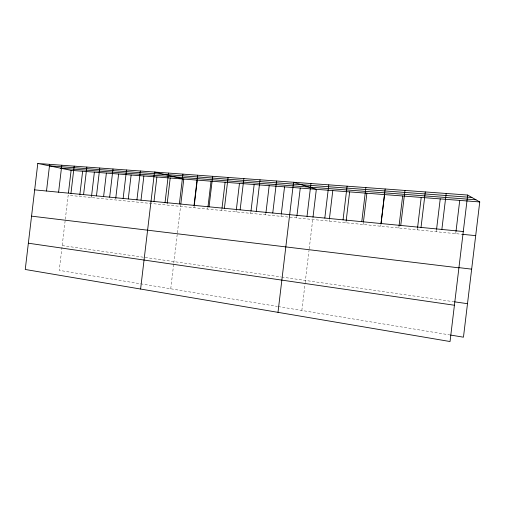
<?xml version="1.0" encoding="UTF-8"?>
<svg xmlns="http://www.w3.org/2000/svg" width="505" height="505" viewBox="0 0 505 505"><rect width="100%" height="100%" fill="white"/><g stroke="black" fill="none" stroke-linecap="round" stroke-linejoin="round"><path stroke-width="0.38" stroke-dasharray="2.52 1.89" d="M65.132 220.799L59.262 270.352L277.39 306.421M65.315 219.271L68.162 195.265L461.873 234.263M91.38 197.562L91.556 196.022M170.74 288.784L173.707 263.869M173.796 263.118L177.305 233.594M177.4 232.837L180.733 204.834M193.983 207.725L194.166 206.191M207.713 209.089L207.896 207.536M221.739 210.478L221.922 208.95M236.075 211.898L236.258 210.351M250.726 213.35L250.909 211.791M265.706 214.833L265.889 213.299M281.02 216.348L281.209 214.795M296.694 217.901L296.877 216.374M301.839 310.468L305.07 283.457M305.159 282.705L309.041 250.291M309.224 248.769L312.911 217.939M329.134 221.114L329.323 219.549M345.931 222.781L346.121 221.234M363.133 224.485L363.322 222.92M380.751 226.227L380.94 224.687M398.805 228.014L399.089 225.672M417.313 229.851L417.591 227.534M436.282 231.726L436.471 230.166M455.737 233.657L456.015 231.334M62.197 245.582L280.913 276.936M281.695 277.049L453.755 301.719M278.167 306.554L449.759 334.929"/><path stroke-width="0.76" d="M37.793 163.468L25.25 269.474L450.043 341.531L467.674 195.05L37.793 163.468L71.11 170.362L479.75 201.95L463.457 337.188L450.517 335.049M46.504 191.016L49.66 164.34M58.599 192.19L61.787 165.23M68.434 192.929L71.11 170.362M70.946 193.396L74.178 166.139M79.834 194.873L82.631 171.252M83.571 194.621L86.835 167.073M91.556 196.022L94.391 172.161M96.468 195.871L99.769 168.02M103.613 196.413L106.385 173.089M109.654 197.158L112.994 168.992M115.727 198.433L118.624 174.036M123.138 198.465L126.521 169.983M128.283 198.882L131.117 175.001M136.931 199.81L140.352 170.999M141.009 200.113L143.874 175.986M140.598 289.043L154.505 172.041L183.795 179.073L180.822 204.052M153.993 201.445L156.897 176.996M165.047 202.543L168.55 173.076M167.174 203.509L170.204 178.025M179.376 203.932L182.924 174.13M194.04 205.358L197.632 175.21M194.261 205.428L197.272 180.115M207.991 206.76L211.039 181.181M209.045 206.816L212.681 176.314M222.011 208.186L225.104 182.267M224.403 208.312L228.083 177.444M236.353 209.581L239.477 183.378M240.134 209.84L243.864 178.606M251.004 211.008L254.166 184.514M256.25 211.406L260.024 179.793M265.977 212.529L269.184 185.676M272.757 213.009L276.576 181.011M281.304 214.019L284.549 186.863M277.996 312.349L293.55 182.255L316.338 189.318L313.005 217.169M296.965 215.603L300.26 188.075M307.021 216.342L310.941 183.536M324.81 218.072L328.787 184.843M329.418 218.766L332.789 190.593M343.053 219.845L347.087 186.187M346.209 220.464L349.63 191.894M361.782 221.663L365.866 187.57M363.417 222.137L366.882 193.226M381.004 223.532L385.151 188.984M381.029 223.911L384.551 194.589M399.089 225.672L402.655 195.99M400.743 225.451L404.947 190.442M417.591 227.534L421.208 197.423M421.025 227.42L425.286 191.932M436.56 229.384L440.227 198.894M441.862 229.447L446.186 193.472M456.015 231.334L459.739 200.403M49.219 165.836L471.878 197.449M60.537 168.178L475.975 199.791M34.668 189.867L463.287 231.53M462.643 234.339L475.691 235.633M458.641 267.587L471.657 269.159M31.556 216.146L458.912 267.846M454.519 301.826L467.497 303.688M28.356 243.208L454.412 305.247M467.674 195.05L479.75 201.95"/></g></svg>
